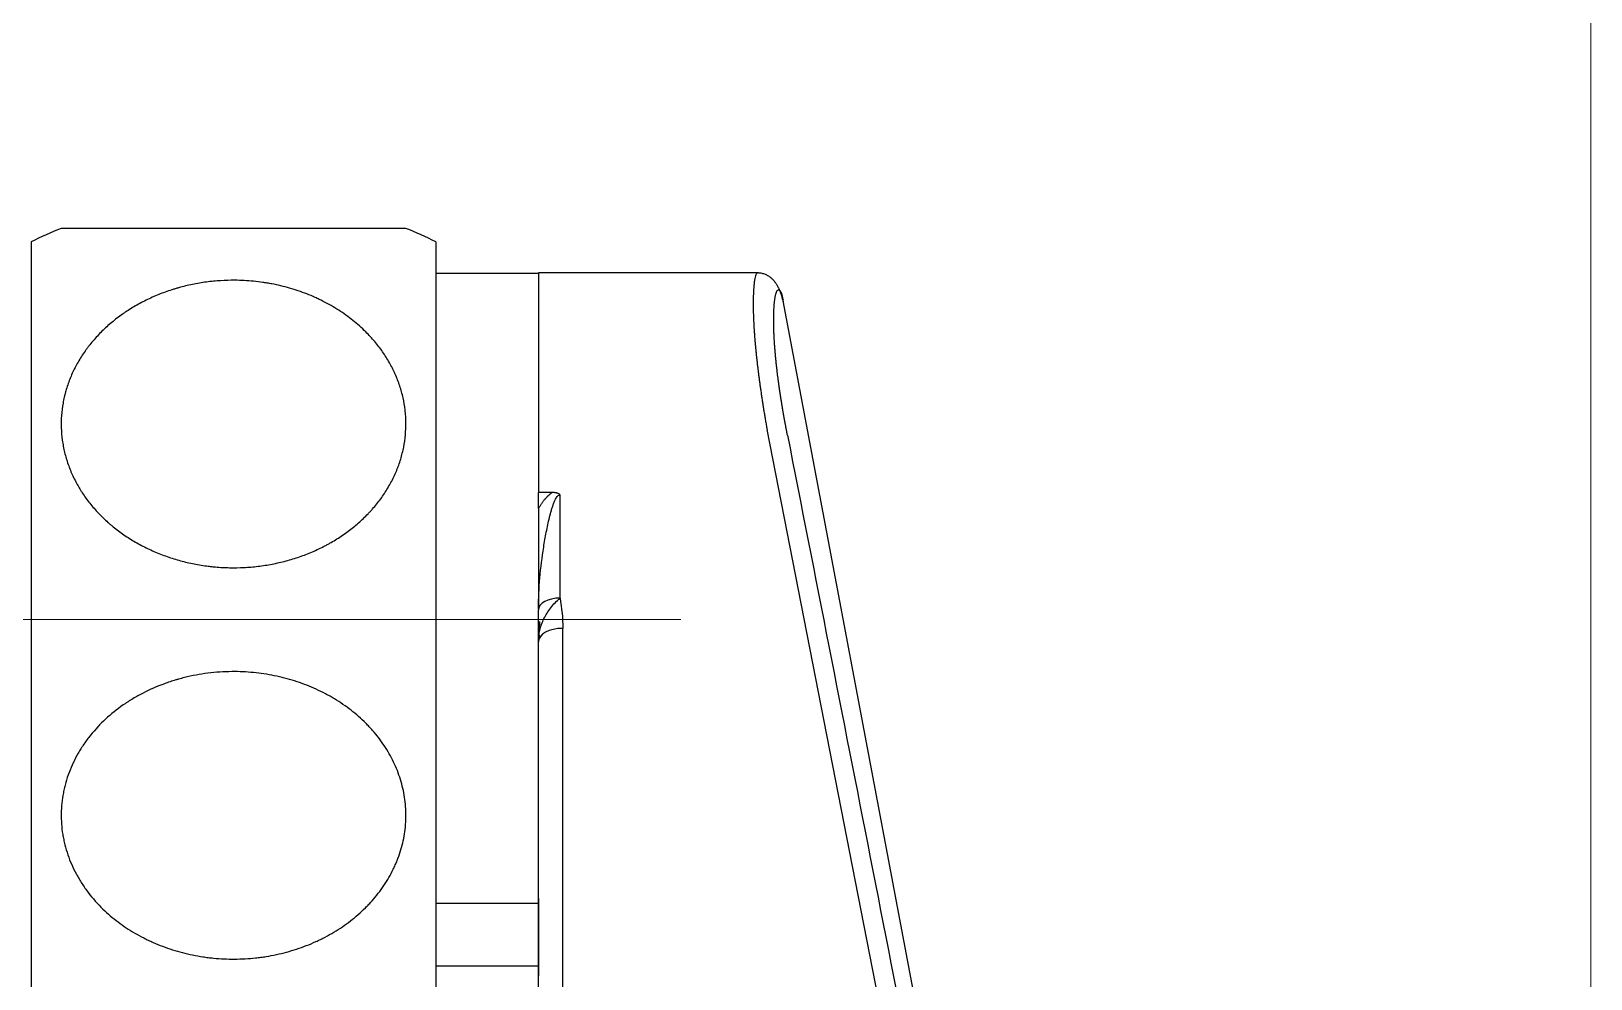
# Model space of a CAD drawing. Extents: x 900 to 2324, y -1513 to 827.
# Drawn here: x 2021.3 to 2079.1, y -1013.1 to -978 of the extents above; entities that cross this region are included whole.
import ezdxf

# ---------------------------------------------------------------- set-up
doc = ezdxf.new("R2010")
doc.units = 0
doc.header["$LTSCALE"] = 4
doc.header["$MEASUREMENT"] = 0
doc.linetypes.add('CENTER2', pattern=[28.575, 19.05, -3.175, 3.175, -3.175])
doc.layers.add('1', color=7, linetype='CONTINUOUS')
doc.layers.add('Cneter', color=1, linetype='CENTER2', lineweight=13)
doc.layers.add('치수선', color=7, linetype='CONTINUOUS', lineweight=20)

msp = doc.modelspace()

# ---------------------------------------------------------------- linework, layer by layer
at = {"layer": '1', "color": 7, "linetype": 'Continuous', "lineweight": -3}
for p, q in [((2021.289, -985.755), (2021.289, -1013.755)), ((2036.289, -985.755), (2036.289, -1013.755)), ((2040.089, -986.935), (2036.289, -986.935)), ((2040.089, -986.906), (2040.089, -992.706)), ((2048.207, -986.906), (2040.089, -986.906)), ((2048.243, -986.906), (2048.207, -986.906)), ((2056.126, -1024.835), (2049.157, -987.939)), ((2040.089, -992.706), (2040.089, -995.041)), ((2054.686, -1024.014), (2048.56, -992.706)), ((2040.089, -995.636), (2040.089, -995.041)), ((2040.603, -995.041), (2040.089, -995.041)), ((2040.889, -998.955), (2040.889, -995.13)), ((2040.089, -999.348), (2040.089, -999.394)), ((2040.989, -1036.715), (2040.989, -1000.077)), ((2040.089, -1032.323), (2040.089, -1000.571)), ((2036.289, -1010.257), (2040.089, -1010.257)), ((2036.289, -1012.575), (2040.089, -1012.575)), ((2040.089, -1012.908), (2040.089, -1012.952))]:
    msp.add_line(p, q, dxfattribs=at)
for start, end in [(112.1442, 116.26804), (63.73196, 67.8558)]:
    msp.add_arc((2028.789, -1000.952), 16.946, start, end, dxfattribs=at)
for centre, major_axis, start_param, end_param in [((2040.889, -999.394), (0.8, 0), 1.570796, 3.141414), ((2040.989, -1000.571), (-0.9, 0), 4.712389, 6.283185)]:
    msp.add_ellipse(centre, major_axis=major_axis, ratio=0.548587, start_param=start_param, end_param=end_param, dxfattribs=at)
for points, knots in [([(2022.401, -985.255), (2022.401, -985.255), (2022.412, -985.255), (2022.455, -985.255), (2022.519, -985.255), (2022.624, -985.255), (2022.702, -985.255), (2022.719, -985.255), (2022.753, -985.255), (2022.771, -985.255), (2022.826, -985.255), (2022.865, -985.255), (2022.989, -985.255), (2023.081, -985.255), (2023.282, -985.255), (2023.392, -985.255), (2023.569, -985.255), (2023.631, -985.255), (2023.727, -985.255), (2023.759, -985.255), (2023.825, -985.255), (2023.858, -985.255), (2024.027, -985.255), (2024.169, -985.255), (2024.467, -985.255), (2024.777, -985.255), (2025.114, -985.255), (2025.376, -985.255), (2025.465, -985.255), (2025.644, -985.255), (2025.734, -985.255), (2026.008, -985.255), (2026.381, -985.255), (2026.769, -985.255), (2027.016, -985.255), (2027.066, -985.255), (2027.165, -985.255), (2027.216, -985.255), (2027.367, -985.255), (2027.467, -985.255), (2027.77, -985.255), (2028.176, -985.255), (2028.584, -985.255), (2028.993, -985.255), (2029.198, -985.255), (2029.455, -985.255), (2029.507, -985.255), (2029.609, -985.255), (2029.762, -985.255), (2029.914, -985.255), (2030.216, -985.255), (2030.613, -985.255), (2031, -985.255), (2031.287, -985.255), (2031.382, -985.255), (2031.523, -985.255), (2031.57, -985.255), (2031.663, -985.255), (2031.71, -985.255), (2031.939, -985.255), (2032.296, -985.255), (2032.63, -985.255), (2032.952, -985.255), (2033.108, -985.255), (2033.296, -985.255), (2033.333, -985.255), (2033.406, -985.255), (2033.443, -985.255), (2033.55, -985.255), (2033.619, -985.255), (2033.821, -985.255), (2034.073, -985.255), (2034.293, -985.255), (2034.445, -985.255), (2034.493, -985.255), (2034.563, -985.255), (2034.585, -985.255), (2034.629, -985.255), (2034.651, -985.255), (2034.755, -985.255), (2034.827, -985.255), (2034.953, -985.255), (2035.006, -985.255), (2035.09, -985.255), (2035.123, -985.255), (2035.15, -985.255), (2035.155, -985.255), (2035.163, -985.255), (2035.173, -985.255), (2035.177, -985.255), (2035.177, -985.255)], [0, 0, 0, 0, 0.031251, 0.031251, 0.062501, 0.093752, 0.093752, 0.101564, 0.101564, 0.109377, 0.109377, 0.125002, 0.125002, 0.156253, 0.156253, 0.187503, 0.187503, 0.203128, 0.203128, 0.210941, 0.210941, 0.218754, 0.218754, 0.250004, 0.250004, 0.281255, 0.312505, 0.312505, 0.32813, 0.32813, 0.343756, 0.343756, 0.375006, 0.406257, 0.406257, 0.414069, 0.414069, 0.421882, 0.421882, 0.437507, 0.437507, 0.468758, 0.500008, 0.500008, 0.531259, 0.531259, 0.539071, 0.539071, 0.546884, 0.562509, 0.562509, 0.59376, 0.62501, 0.62501, 0.640636, 0.640636, 0.648448, 0.648448, 0.656261, 0.656261, 0.687511, 0.718762, 0.718762, 0.750012, 0.750012, 0.757825, 0.757825, 0.765638, 0.765638, 0.781263, 0.781263, 0.812513, 0.843764, 0.843764, 0.859389, 0.859389, 0.867202, 0.867202, 0.875014, 0.875014, 0.906265, 0.906265, 0.937515, 0.937515, 0.968766, 0.968766, 0.976579, 0.976579, 0.984391, 1, 1, 1, 1]), ([(2028.838, -987.18), (2028.66, -987.179), (2028.306, -987.189), (2027.782, -987.241), (2027.437, -987.299), (2027.094, -987.369), (2026.924, -987.411), (2026.712, -987.47), (2026.67, -987.482), (2026.586, -987.508), (2026.461, -987.547), (2026.337, -987.589), (2026.093, -987.677), (2025.774, -987.805), (2025.469, -987.956), (2025.17, -988.117), (2025.025, -988.203), (2024.847, -988.318), (2024.811, -988.341), (2024.741, -988.388), (2024.706, -988.412), (2024.603, -988.485), (2024.535, -988.535), (2024.337, -988.687), (2024.083, -988.898), (2023.852, -989.127), (2023.631, -989.364), (2023.527, -989.487), (2023.403, -989.646), (2023.379, -989.678), (2023.331, -989.742), (2023.307, -989.775), (2023.237, -989.874), (2023.193, -989.94), (2023.064, -990.142), (2022.907, -990.415), (2022.779, -990.698), (2022.665, -990.986), (2022.615, -991.132), (2022.562, -991.318), (2022.552, -991.356), (2022.533, -991.431), (2022.524, -991.469), (2022.498, -991.582), (2022.482, -991.658), (2022.442, -991.885), (2022.405, -992.189), (2022.399, -992.493), (2022.408, -992.798), (2022.421, -992.95), (2022.447, -993.141), (2022.453, -993.179), (2022.465, -993.256), (2022.472, -993.294), (2022.493, -993.408), (2022.51, -993.483), (2022.564, -993.708), (2022.652, -994.003), (2022.828, -994.434), (2022.975, -994.713), (2023.076, -994.885), (2023.097, -994.919), (2023.139, -994.987), (2023.203, -995.088), (2023.271, -995.186), (2023.412, -995.381), (2023.611, -995.632), (2023.835, -995.867), (2024.012, -996.038), (2024.102, -996.122), (2024.196, -996.204), (2024.26, -996.258), (2024.292, -996.285), (2024.454, -996.417), (2024.588, -996.517), (2024.864, -996.707), (2025.148, -996.886), (2025.449, -997.045), (2025.68, -997.156), (2025.759, -997.192), (2025.917, -997.261), (2025.998, -997.295), (2026.24, -997.39), (2026.404, -997.447), (2026.736, -997.55), (2027.072, -997.64), (2027.415, -997.708), (2027.675, -997.75), (2027.806, -997.768), (2027.938, -997.783), (2028.027, -997.793), (2028.071, -997.797), (2028.292, -997.817), (2028.645, -997.836), (2029.172, -997.827), (2029.522, -997.798), (2029.871, -997.756), (2030.045, -997.729), (2030.306, -997.679), (2030.393, -997.66), (2030.564, -997.621), (2030.649, -997.6), (2030.901, -997.533), (2031.233, -997.431), (2031.554, -997.307), (2031.869, -997.172), (2032.024, -997.098), (2032.214, -996.999), (2032.252, -996.979), (2032.327, -996.938), (2032.439, -996.875), (2032.548, -996.809), (2032.763, -996.675), (2033.039, -996.487), (2033.296, -996.279), (2033.543, -996.063), (2033.662, -995.949), (2033.803, -995.802), (2033.831, -995.772), (2033.887, -995.712), (2033.914, -995.681), (2033.995, -995.589), (2034.047, -995.527), (2034.199, -995.339), (2034.387, -995.081), (2034.548, -994.811), (2034.696, -994.535), (2034.764, -994.394), (2034.839, -994.213), (2034.853, -994.177), (2034.882, -994.104), (2034.895, -994.067), (2034.935, -993.957), (2034.96, -993.883), (2035.027, -993.66), (2035.101, -993.362), (2035.145, -993.06), (2035.172, -992.756), (2035.179, -992.604), (2035.176, -992.411), (2035.175, -992.373), (2035.172, -992.296), (2035.17, -992.257), (2035.163, -992.142), (2035.156, -992.065), (2035.129, -991.837), (2035.078, -991.535), (2034.955, -991.091), (2034.842, -990.8), (2034.762, -990.62), (2034.746, -990.584), (2034.712, -990.513), (2034.66, -990.407), (2034.604, -990.303), (2034.487, -990.097), (2034.319, -989.83), (2034.027, -989.449), (2033.807, -989.209), (2033.69, -989.093)], [0, 0, 0, 0, 0.015625, 0.03125, 0.046875, 0.046875, 0.0625, 0.0625, 0.066406, 0.066406, 0.070313, 0.078125, 0.078125, 0.09375, 0.109375, 0.109375, 0.125, 0.125, 0.128906, 0.128906, 0.132813, 0.132813, 0.140625, 0.140625, 0.15625, 0.171875, 0.171875, 0.1875, 0.1875, 0.191406, 0.191406, 0.195313, 0.195313, 0.203125, 0.203125, 0.21875, 0.234375, 0.234375, 0.25, 0.25, 0.253906, 0.253906, 0.257813, 0.257813, 0.265625, 0.265625, 0.28125, 0.296875, 0.296875, 0.3125, 0.3125, 0.316406, 0.316406, 0.320313, 0.320313, 0.328125, 0.328125, 0.34375, 0.359375, 0.375, 0.375, 0.378906, 0.378906, 0.382813, 0.390625, 0.390625, 0.40625, 0.421875, 0.421875, 0.429688, 0.433594, 0.433594, 0.4375, 0.4375, 0.453125, 0.453125, 0.46875, 0.484375, 0.484375, 0.492188, 0.492188, 0.5, 0.5, 0.515625, 0.515625, 0.53125, 0.546875, 0.546875, 0.554688, 0.558594, 0.558594, 0.5625, 0.5625, 0.578125, 0.59375, 0.609375, 0.609375, 0.625, 0.625, 0.632813, 0.632813, 0.640625, 0.640625, 0.65625, 0.671875, 0.671875, 0.6875, 0.6875, 0.691406, 0.691406, 0.695313, 0.703125, 0.703125, 0.71875, 0.734375, 0.734375, 0.75, 0.75, 0.753906, 0.753906, 0.757813, 0.757813, 0.765625, 0.765625, 0.78125, 0.796875, 0.796875, 0.8125, 0.8125, 0.816406, 0.816406, 0.820313, 0.820313, 0.828125, 0.828125, 0.84375, 0.859375, 0.859375, 0.875, 0.875, 0.878906, 0.878906, 0.882813, 0.882813, 0.890625, 0.890625, 0.90625, 0.921875, 0.9375, 0.9375, 0.941406, 0.941406, 0.945313, 0.953125, 0.953125, 0.96875, 0.984375, 1, 1, 1, 1]), ([(2033.69, -989.093), (2033.538, -988.942), (2033.379, -988.799), (2033.044, -988.531), (2032.694, -988.28), (2032.313, -988.062), (2032.065, -987.935), (2032.015, -987.911), (2031.914, -987.862), (2031.762, -987.792), (2031.608, -987.727), (2031.296, -987.605), (2030.872, -987.461), (2030.432, -987.356), (2030.151, -987.303), (2030.095, -987.293), (2029.982, -987.274), (2029.925, -987.265), (2029.755, -987.241), (2029.641, -987.227), (2029.298, -987.194), (2029.068, -987.182), (2028.838, -987.18)], [0, 0, 0, 0, 0.125, 0.125, 0.25, 0.375, 0.375, 0.40625, 0.40625, 0.4375, 0.5, 0.5, 0.625, 0.75, 0.75, 0.78125, 0.78125, 0.8125, 0.8125, 0.875, 0.875, 1, 1, 1, 1]), ([(2048.21, -986.907), (2048.203, -986.907), (2048.19, -986.911), (2048.168, -986.934), (2048.144, -986.981), (2048.121, -987.058), (2048.098, -987.168), (2048.078, -987.319), (2048.066, -987.455), (2048.06, -987.549), (2048.058, -987.582), (2048.057, -987.615), (2048.055, -987.65), (2048.054, -987.685), (2048.052, -987.721), (2048.051, -987.758), (2048.05, -987.796), (2048.049, -987.834), (2048.048, -987.873), (2048.048, -987.913), (2048.047, -987.954), (2048.047, -987.995), (2048.047, -988.038), (2048.047, -988.081), (2048.047, -988.124), (2048.047, -988.169), (2048.048, -988.214), (2048.049, -988.26), (2048.05, -988.306), (2048.051, -988.354), (2048.052, -988.402), (2048.053, -988.451), (2048.055, -988.5), (2048.057, -988.55), (2048.059, -988.601), (2048.061, -988.653), (2048.063, -988.706), (2048.066, -988.759), (2048.068, -988.813), (2048.071, -988.867), (2048.075, -988.922), (2048.078, -988.978), (2048.082, -989.035), (2048.086, -989.092), (2048.09, -989.15), (2048.094, -989.209), (2048.098, -989.268), (2048.103, -989.328), (2048.108, -989.389), (2048.113, -989.45), (2048.119, -989.512), (2048.124, -989.575), (2048.13, -989.638), (2048.136, -989.702), (2048.142, -989.767), (2048.149, -989.832), (2048.156, -989.898), (2048.162, -989.964), (2048.17, -990.031), (2048.177, -990.099), (2048.185, -990.167), (2048.192, -990.236), (2048.2, -990.305), (2048.209, -990.375), (2048.217, -990.445), (2048.226, -990.516), (2048.235, -990.588), (2048.244, -990.66), (2048.253, -990.733), (2048.263, -990.806), (2048.273, -990.88), (2048.283, -990.954), (2048.293, -991.029), (2048.304, -991.104), (2048.314, -991.18), (2048.325, -991.256), (2048.337, -991.333), (2048.348, -991.41), (2048.36, -991.488), (2048.371, -991.566), (2048.383, -991.645), (2048.396, -991.724), (2048.408, -991.803), (2048.421, -991.883), (2048.434, -991.964), (2048.447, -992.045), (2048.46, -992.126), (2048.474, -992.208), (2048.488, -992.29), (2048.502, -992.372), (2048.516, -992.455), (2048.531, -992.538), (2048.545, -992.622), (2048.555, -992.678), (2048.56, -992.706)], [0, 0, 0, 0, 0.029946, 0.069065, 0.111337, 0.156765, 0.205358, 0.257131, 0.312095, 0.320255, 0.328413, 0.336571, 0.344728, 0.352883, 0.361037, 0.36919, 0.377342, 0.385493, 0.393643, 0.401792, 0.409939, 0.418085, 0.42623, 0.434374, 0.442517, 0.450657, 0.458797, 0.466935, 0.475071, 0.483205, 0.491338, 0.49947, 0.507599, 0.515727, 0.523853, 0.531977, 0.5401, 0.54822, 0.556339, 0.564456, 0.572571, 0.580685, 0.588796, 0.596906, 0.605014, 0.613121, 0.621226, 0.629329, 0.63743, 0.64553, 0.653629, 0.661726, 0.669821, 0.677915, 0.686007, 0.694098, 0.702187, 0.710274, 0.71836, 0.726445, 0.734528, 0.742609, 0.750689, 0.758767, 0.766843, 0.774918, 0.782991, 0.791062, 0.799132, 0.8072, 0.815266, 0.82333, 0.831392, 0.839451, 0.847509, 0.855563, 0.863616, 0.871665, 0.879712, 0.887756, 0.895796, 0.903834, 0.911868, 0.919899, 0.927927, 0.93595, 0.943971, 0.951987, 0.959999, 0.968008, 0.976012, 0.984012, 0.992008, 1, 1, 1, 1]), ([(2049.316, -992.914), (2049.313, -992.9), (2049.308, -992.872), (2049.299, -992.83), (2049.291, -992.789), (2049.284, -992.748), (2049.276, -992.708), (2049.268, -992.668), (2049.261, -992.629), (2049.254, -992.591), (2049.247, -992.552), (2049.24, -992.515), (2049.233, -992.477), (2049.226, -992.441), (2049.219, -992.404), (2049.213, -992.368), (2049.207, -992.333), (2049.2, -992.298), (2049.194, -992.264), (2049.188, -992.23), (2049.182, -992.197), (2049.176, -992.164), (2049.171, -992.131), (2049.165, -992.099), (2049.16, -992.068), (2049.154, -992.036), (2049.149, -992.006), (2049.144, -991.976), (2049.139, -991.946), (2049.134, -991.916), (2049.129, -991.888), (2049.125, -991.859), (2049.12, -991.831), (2049.115, -991.804), (2049.111, -991.776), (2049.107, -991.75), (2049.102, -991.724), (2049.098, -991.698), (2049.094, -991.672), (2049.09, -991.647), (2049.086, -991.623), (2049.082, -991.599), (2049.079, -991.575), (2049.075, -991.552), (2049.071, -991.529), (2049.068, -991.506), (2049.065, -991.484), (2049.061, -991.463), (2049.058, -991.441), (2049.055, -991.42), (2049.052, -991.4), (2049.049, -991.38), (2049.046, -991.36), (2049.043, -991.341), (2049.04, -991.322), (2049.037, -991.304), (2049.035, -991.286), (2049.032, -991.268), (2049.029, -991.251), (2049.027, -991.234), (2049.025, -991.217), (2049.022, -991.201), (2049.02, -991.185), (2049.018, -991.17), (2049.016, -991.155), (2049.013, -991.14), (2049.011, -991.126), (2049.009, -991.112), (2049.008, -991.098), (2049.006, -991.085), (2049.004, -991.072), (2049.002, -991.06), (2049.001, -991.047), (2048.999, -991.036), (2048.997, -991.024), (2048.996, -991.013), (2048.994, -991.003), (2048.993, -990.992), (2048.992, -990.982), (2048.99, -990.973), (2048.989, -990.963), (2048.988, -990.955), (2048.987, -990.946), (2048.986, -990.938), (2048.984, -990.93), (2048.983, -990.922), (2048.978, -990.88), (2048.967, -990.801), (2048.952, -990.683), (2048.937, -990.559), (2048.922, -990.429), (2048.907, -990.295), (2048.892, -990.156), (2048.878, -990.013), (2048.865, -989.867), (2048.852, -989.718), (2048.841, -989.567), (2048.831, -989.415), (2048.822, -989.258), (2048.815, -989.1), (2048.81, -988.944), (2048.807, -988.799), (2048.806, -988.662), (2048.807, -988.535), (2048.809, -988.416), (2048.813, -988.306), (2048.818, -988.204), (2048.823, -988.131), (2048.826, -988.081), (2048.829, -988.05), (2048.832, -988.015), (2048.836, -987.977), (2048.841, -987.936), (2048.847, -987.893), (2048.854, -987.848), (2048.866, -987.778), (2048.884, -987.694), (2048.911, -987.613), (2048.941, -987.558), (2048.973, -987.529), (2049.007, -987.531), (2049.041, -987.562), (2049.075, -987.624), (2049.108, -987.716), (2049.133, -987.816), (2049.148, -987.887), (2049.152, -987.91)], [0, 0, 0, 0, 0.00343, 0.006828, 0.010194, 0.013528, 0.016829, 0.020099, 0.023336, 0.026541, 0.029714, 0.032855, 0.035963, 0.039039, 0.042083, 0.045094, 0.048073, 0.05102, 0.053934, 0.056816, 0.059666, 0.062483, 0.065268, 0.068021, 0.070741, 0.073428, 0.076083, 0.078706, 0.081296, 0.083853, 0.086378, 0.088871, 0.091331, 0.093759, 0.096154, 0.098516, 0.100846, 0.103143, 0.105408, 0.10764, 0.10984, 0.112006, 0.114141, 0.116243, 0.118312, 0.120348, 0.122352, 0.124324, 0.126262, 0.128168, 0.130042, 0.131882, 0.133691, 0.135466, 0.137209, 0.138919, 0.140597, 0.142241, 0.143854, 0.145433, 0.14698, 0.148494, 0.149976, 0.151425, 0.152841, 0.154225, 0.155575, 0.156894, 0.158179, 0.159432, 0.160652, 0.16184, 0.162995, 0.164117, 0.165206, 0.166263, 0.167288, 0.168279, 0.169238, 0.170164, 0.171058, 0.171918, 0.172746, 0.173542, 0.174305, 0.175035, 0.175732, 0.18665, 0.198343, 0.210811, 0.224055, 0.238075, 0.252872, 0.268445, 0.284795, 0.301924, 0.319832, 0.338521, 0.357993, 0.379963, 0.401608, 0.422928, 0.443922, 0.46459, 0.48493, 0.504942, 0.524627, 0.543985, 0.549839, 0.556797, 0.564861, 0.574031, 0.584308, 0.595692, 0.608183, 0.621784, 0.659451, 0.697155, 0.734905, 0.775883, 0.816929, 0.858035, 0.89915, 0.940232, 0.981327, 1, 1, 1, 1]), ([(2040.603, -995.042), (2040.6, -995.044), (2040.592, -995.049), (2040.582, -995.057), (2040.572, -995.064), (2040.563, -995.071), (2040.555, -995.077), (2040.547, -995.083), (2040.536, -995.091), (2040.522, -995.102), (2040.505, -995.116), (2040.488, -995.13), (2040.472, -995.144), (2040.457, -995.157), (2040.443, -995.169), (2040.429, -995.182), (2040.414, -995.197), (2040.398, -995.213), (2040.38, -995.231), (2040.362, -995.251), (2040.342, -995.273), (2040.319, -995.3), (2040.293, -995.331), (2040.265, -995.367), (2040.238, -995.403), (2040.211, -995.44), (2040.186, -995.478), (2040.16, -995.517), (2040.136, -995.556), (2040.112, -995.596), (2040.097, -995.623), (2040.089, -995.636)], [0, 0, 0, 0, 0.016974, 0.032988, 0.048035, 0.062109, 0.075203, 0.087313, 0.098436, 0.127072, 0.155087, 0.182451, 0.209141, 0.235141, 0.256014, 0.279657, 0.306046, 0.335145, 0.366905, 0.401259, 0.438135, 0.477518, 0.534731, 0.592023, 0.649593, 0.707465, 0.765592, 0.823924, 0.882432, 0.941123, 1, 1, 1, 1]), ([(2040.089, -999.348), (2040.089, -998.968), (2040.108, -998.586), (2040.175, -997.826), (2040.224, -997.446), (2040.312, -996.883), (2040.344, -996.696), (2040.415, -996.328), (2040.455, -996.146), (2040.52, -995.88), (2040.543, -995.792), (2040.581, -995.663), (2040.594, -995.621), (2040.621, -995.538), (2040.635, -995.498), (2040.658, -995.438), (2040.665, -995.418), (2040.681, -995.379), (2040.69, -995.36), (2040.715, -995.303), (2040.734, -995.266), (2040.793, -995.172), (2040.838, -995.129), (2040.889, -995.13)], [0, 0, 0, 0, 0.25, 0.25, 0.5, 0.5, 0.625, 0.625, 0.75, 0.75, 0.8125, 0.8125, 0.84375, 0.84375, 0.875, 0.875, 0.890625, 0.890625, 0.90625, 0.90625, 0.9375, 0.9375, 1, 1, 1, 1]), ([(2040.889, -995.13), (2040.888, -995.128), (2040.884, -995.125), (2040.878, -995.121), (2040.871, -995.115), (2040.863, -995.109), (2040.853, -995.102), (2040.842, -995.095), (2040.828, -995.087), (2040.814, -995.08), (2040.798, -995.074), (2040.784, -995.068), (2040.77, -995.064), (2040.755, -995.06), (2040.736, -995.056), (2040.712, -995.051), (2040.687, -995.048), (2040.66, -995.045), (2040.632, -995.043), (2040.613, -995.042), (2040.603, -995.042)], [0, 0, 0, 0, 0.022136, 0.048385, 0.078918, 0.11396, 0.153817, 0.198885, 0.249659, 0.308634, 0.363622, 0.414135, 0.459647, 0.499645, 0.572667, 0.649661, 0.730787, 0.816168, 0.905888, 1, 1, 1, 1]), ([(2040.089, -995.636), (2040.089, -995.648), (2040.089, -995.672), (2040.089, -995.709), (2040.089, -995.747), (2040.089, -995.785), (2040.089, -995.825), (2040.089, -995.865), (2040.089, -995.907), (2040.089, -995.949), (2040.089, -995.992), (2040.089, -996.037), (2040.089, -996.082), (2040.089, -996.128), (2040.089, -996.176), (2040.089, -996.224), (2040.089, -996.273), (2040.089, -996.323), (2040.089, -996.419), (2040.089, -996.565), (2040.089, -996.769), (2040.089, -996.994), (2040.089, -997.223), (2040.089, -997.456), (2040.089, -997.692), (2040.089, -997.948), (2040.089, -998.156), (2040.089, -998.313), (2040.089, -998.413), (2040.089, -998.517), (2040.089, -998.624), (2040.089, -998.736), (2040.089, -998.851), (2040.089, -998.969), (2040.089, -999.092), (2040.089, -999.219), (2040.089, -999.305), (2040.089, -999.348)], [0, 0, 0, 0, 0.009223, 0.018721, 0.028492, 0.038538, 0.048855, 0.059446, 0.070309, 0.081447, 0.092861, 0.104552, 0.11652, 0.128766, 0.14129, 0.154094, 0.167177, 0.18054, 0.194182, 0.243251, 0.298089, 0.358663, 0.424863, 0.483853, 0.548132, 0.617663, 0.692392, 0.718669, 0.745946, 0.774222, 0.803496, 0.833765, 0.865029, 0.897286, 0.930535, 0.964773, 1, 1, 1, 1]), ([(2040.089, -1000.571), (2040.089, -1000.431), (2040.107, -1000.288), (2040.175, -1000.001), (2040.226, -999.857), (2040.362, -999.578), (2040.446, -999.441), (2040.645, -999.184), (2040.761, -999.064), (2040.889, -998.955)], [0, 0, 0, 0, 0.25, 0.25, 0.5, 0.5, 0.75, 0.75, 1, 1, 1, 1]), ([(2040.089, -1000.475), (2040.089, -1000.368), (2040.089, -1000.126), (2040.089, -999.76), (2040.089, -999.514), (2040.089, -999.394)], [0, 0, 0, 0, 0.278463, 0.639231, 1, 1, 1, 1]), ([(2028.838, -1001.68), (2028.537, -1001.678), (2028.24, -1001.694), (2027.653, -1001.76), (2027.362, -1001.809), (2027.003, -1001.893), (2026.895, -1001.92), (2026.788, -1001.949), (2026.717, -1001.969), (2026.681, -1001.979), (2026.504, -1002.032), (2026.364, -1002.078), (2025.953, -1002.229), (2025.689, -1002.344), (2025.307, -1002.541), (2025.182, -1002.611), (2024.999, -1002.721), (2024.908, -1002.777), (2024.818, -1002.836), (2024.759, -1002.876), (2024.73, -1002.896), (2024.466, -1003.079), (2024.249, -1003.254), (2023.844, -1003.628), (2023.657, -1003.828), (2023.444, -1004.092), (2023.402, -1004.146), (2023.321, -1004.255), (2023.282, -1004.31), (2023.167, -1004.478), (2023.095, -1004.591), (2022.897, -1004.936), (2022.784, -1005.174), (2022.647, -1005.54), (2022.606, -1005.664), (2022.553, -1005.853), (2022.537, -1005.916), (2022.506, -1006.043), (2022.493, -1006.107), (2022.432, -1006.426), (2022.406, -1006.682), (2022.398, -1007.196), (2022.416, -1007.453), (2022.463, -1007.743), (2022.469, -1007.775), (2022.48, -1007.839), (2022.499, -1007.935), (2022.521, -1008.03), (2022.568, -1008.219), (2022.605, -1008.343), (2022.732, -1008.713), (2022.837, -1008.953), (2022.995, -1009.246), (2023.028, -1009.304), (2023.097, -1009.42), (2023.133, -1009.477), (2023.243, -1009.647), (2023.32, -1009.757), (2023.567, -1010.08), (2023.75, -1010.285), (2023.95, -1010.479)], [0, 0, 0, 0, 0.0625, 0.0625, 0.125, 0.125, 0.140625, 0.148437, 0.148437, 0.15625, 0.15625, 0.1875, 0.1875, 0.25, 0.25, 0.28125, 0.28125, 0.296875, 0.304687, 0.304687, 0.3125, 0.3125, 0.375, 0.375, 0.4375, 0.4375, 0.453125, 0.453125, 0.46875, 0.46875, 0.5, 0.5, 0.5625, 0.5625, 0.59375, 0.59375, 0.609375, 0.609375, 0.625, 0.625, 0.6875, 0.6875, 0.75, 0.75, 0.757812, 0.757812, 0.765625, 0.78125, 0.78125, 0.8125, 0.8125, 0.875, 0.875, 0.890625, 0.890625, 0.90625, 0.90625, 0.9375, 0.9375, 1, 1, 1, 1]), ([(2023.95, -1010.479), (2024.126, -1010.649), (2024.313, -1010.808), (2024.705, -1011.104), (2024.911, -1011.241), (2025.236, -1011.43), (2025.346, -1011.49), (2025.515, -1011.577), (2025.573, -1011.605), (2025.659, -1011.646), (2025.688, -1011.66), (2025.746, -1011.686), (2026.009, -1011.804), (2026.278, -1011.906), (2026.767, -1012.061), (2027.016, -1012.126), (2027.397, -1012.204), (2027.526, -1012.226), (2027.72, -1012.256), (2027.785, -1012.265), (2027.915, -1012.281), (2027.98, -1012.288), (2028.306, -1012.32), (2028.826, -1012.344), (2029.346, -1012.315), (2029.671, -1012.28), (2029.736, -1012.272), (2029.866, -1012.255), (2029.931, -1012.245), (2030.125, -1012.214), (2030.253, -1012.19), (2030.633, -1012.108), (2030.881, -1012.041), (2031.367, -1011.882), (2031.605, -1011.789), (2031.896, -1011.657), (2031.954, -1011.63), (2032.069, -1011.574), (2032.125, -1011.545), (2032.294, -1011.457), (2032.404, -1011.396), (2032.725, -1011.203), (2032.93, -1011.064), (2033.318, -1010.765), (2033.502, -1010.604), (2033.697, -1010.411), (2033.719, -1010.389), (2033.761, -1010.346), (2033.824, -1010.28), (2033.967, -1010.124), (2034.081, -1009.987), (2034.299, -1009.706), (2034.43, -1009.512), (2034.604, -1009.209), (2034.659, -1009.106), (2034.735, -1008.949), (2034.76, -1008.896), (2034.795, -1008.816), (2034.807, -1008.79), (2034.829, -1008.736), (2034.84, -1008.709), (2034.937, -1008.467), (2035.074, -1008.031), (2035.145, -1007.584), (2035.167, -1007.302), (2035.173, -1007.217), (2035.175, -1007.131), (2035.177, -1007.074), (2035.177, -1007.046), (2035.177, -1006.903), (2035.173, -1006.789), (2035.148, -1006.451), (2035.114, -1006.227), (2035.038, -1005.895), (2035.008, -1005.785), (2034.94, -1005.566), (2034.902, -1005.458), (2034.774, -1005.133), (2034.674, -1004.924), (2034.443, -1004.519), (2034.312, -1004.324), (2034.095, -1004.041), (2034.019, -1003.949), (2033.919, -1003.835), (2033.899, -1003.813), (2033.858, -1003.768), (2033.796, -1003.701), (2033.733, -1003.636), (2033.519, -1003.422), (2033.336, -1003.261), (2032.948, -1002.96), (2032.743, -1002.82), (2032.473, -1002.657), (2032.419, -1002.625), (2032.308, -1002.563), (2032.141, -1002.472), (2031.971, -1002.388), (2031.625, -1002.23), (2031.388, -1002.137), (2031.023, -1002.016), (2030.899, -1001.979), (2030.712, -1001.927), (2030.649, -1001.911), (2030.522, -1001.88), (2030.459, -1001.865), (2030.139, -1001.796), (2029.625, -1001.712), (2029.101, -1001.682), (2028.838, -1001.68)], [0, 0, 0, 0, 0.03125, 0.03125, 0.0625, 0.0625, 0.078125, 0.078125, 0.085937, 0.085937, 0.089844, 0.089844, 0.09375, 0.125, 0.125, 0.15625, 0.15625, 0.171875, 0.171875, 0.179687, 0.179687, 0.1875, 0.1875, 0.21875, 0.25, 0.25, 0.257812, 0.257812, 0.265625, 0.265625, 0.28125, 0.28125, 0.3125, 0.3125, 0.34375, 0.34375, 0.351562, 0.351562, 0.359375, 0.359375, 0.375, 0.375, 0.40625, 0.40625, 0.4375, 0.4375, 0.441406, 0.441406, 0.445312, 0.453125, 0.46875, 0.46875, 0.5, 0.5, 0.515625, 0.515625, 0.523437, 0.523437, 0.527344, 0.527344, 0.53125, 0.53125, 0.5625, 0.59375, 0.59375, 0.601562, 0.605469, 0.605469, 0.609375, 0.609375, 0.625, 0.625, 0.65625, 0.65625, 0.671875, 0.671875, 0.6875, 0.6875, 0.71875, 0.71875, 0.75, 0.75, 0.765625, 0.765625, 0.769531, 0.769531, 0.773437, 0.78125, 0.78125, 0.8125, 0.8125, 0.84375, 0.84375, 0.851562, 0.851562, 0.859375, 0.875, 0.875, 0.90625, 0.90625, 0.921875, 0.921875, 0.929688, 0.929688, 0.9375, 0.9375, 0.96875, 1, 1, 1, 1]), ([(2040.089, -1010.082), (2040.089, -1010.089), (2040.089, -1010.105), (2040.089, -1010.129), (2040.089, -1010.154), (2040.089, -1010.18), (2040.089, -1010.207), (2040.089, -1010.234), (2040.089, -1010.263), (2040.089, -1010.292), (2040.089, -1010.323), (2040.089, -1010.354), (2040.089, -1010.386), (2040.089, -1010.419), (2040.089, -1010.453), (2040.089, -1010.488), (2040.089, -1010.524), (2040.089, -1010.56), (2040.089, -1010.63), (2040.089, -1010.739), (2040.089, -1010.893), (2040.089, -1011.065), (2040.089, -1011.242), (2040.089, -1011.423), (2040.089, -1011.608), (2040.089, -1011.81), (2040.089, -1011.975), (2040.089, -1012.099), (2040.089, -1012.178), (2040.089, -1012.26), (2040.089, -1012.345), (2040.089, -1012.433), (2040.089, -1012.523), (2040.089, -1012.616), (2040.089, -1012.711), (2040.089, -1012.809), (2040.089, -1012.875), (2040.089, -1012.908)], [0, 0, 0, 0, 0.009223, 0.018721, 0.028492, 0.038538, 0.048855, 0.059446, 0.070309, 0.081447, 0.092861, 0.104552, 0.11652, 0.128766, 0.14129, 0.154094, 0.167177, 0.18054, 0.194182, 0.243251, 0.298089, 0.358663, 0.424863, 0.483853, 0.548132, 0.617663, 0.692392, 0.718669, 0.745946, 0.774222, 0.803496, 0.833765, 0.865029, 0.897286, 0.930535, 0.964773, 1, 1, 1, 1])]:
    msp.add_open_spline(points, degree=3, knots=knots, dxfattribs=at)
for points, degree in [([(2049.164, -987.98), (2048.926, -986.928), (2048.2, -986.907)], 2), ([(2049.316, -992.914), (2051.365, -1003.352), (2053.409, -1013.792), (2055.447, -1024.234)], 3), ([(2040.889, -998.955), (2040.952, -999.325), (2040.989, -999.698), (2040.989, -1000.077)], 3), ([(2040.089, -1000.571), (2040.145, -999.823)], 1), ([(2040.084, -1000.28), (2040.152, -1000.396)], 1)]:
    msp.add_open_spline(points, degree=degree, dxfattribs=at)
at = {"layer": 'Cneter', "lineweight": 5, "ltscale": 0.5}
msp.add_line((2010.744, -999.754), (2045.362, -999.754), dxfattribs=at)
at = {"layer": '치수선'}
msp.add_line((2079.089, -1126.61), (2079.089, -654.933), dxfattribs=at)

doc.saveas('drawing.dxf')
